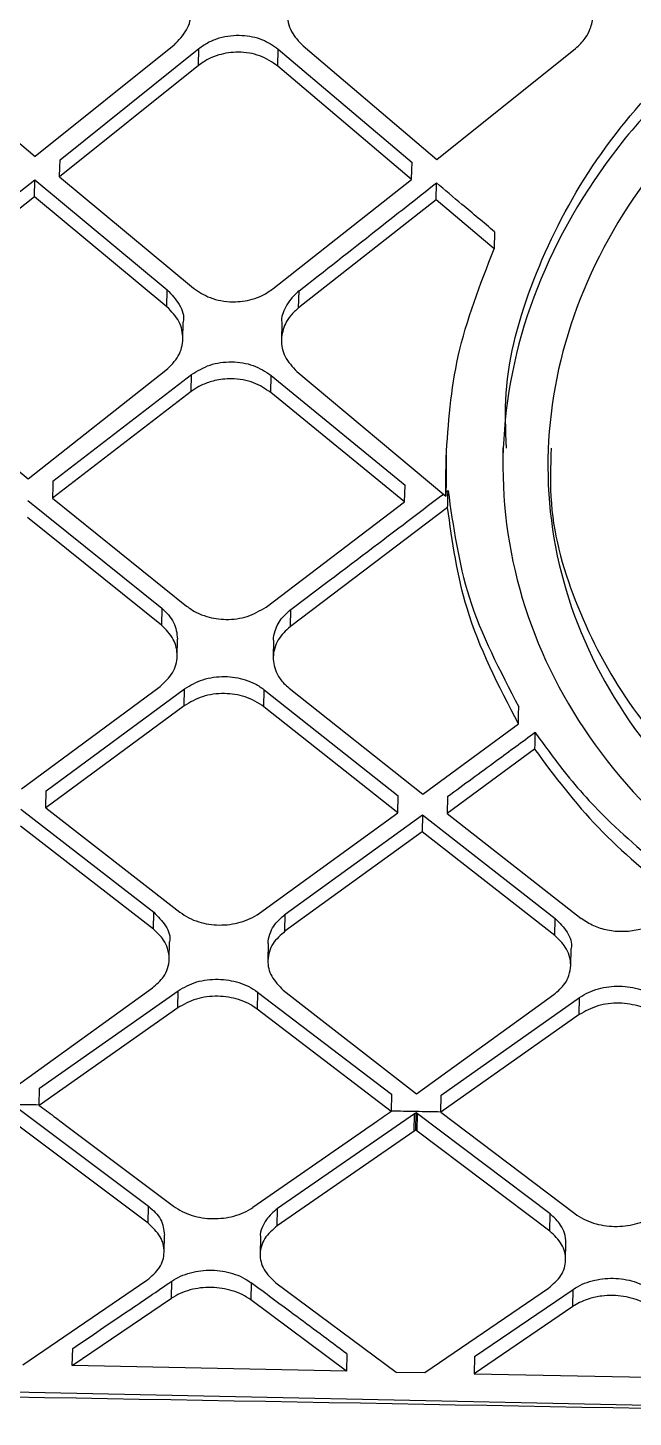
# Model space of a CAD drawing. Extents: x 939 to 1039, y 781 to 934.
# Drawn here: x 963.511 to 964.049, y 879.304 to 880.54 of the extents above; entities that cross this region are included whole.
import ezdxf

# ---------------------------------------------------------------- set-up
doc = ezdxf.new("R2010")
doc.units = 0
doc.header["$MEASUREMENT"] = 0
doc.layers.add('1', color=4, linetype='Continuous')

# ---------------------------------------------------------------- blocks, each defined once
blk = doc.blocks.new('Envoy')
at = {"layer": '1', "color": 3, "linetype": 'Continuous', "lineweight": 25}
for p, q in [((24.7447, 81.3512), (24.8637, 81.2513)), ((24.9871, 81.3504), (24.8637, 81.2513)), ((24.8857, 81.2484), (25.009, 81.3472)), ((25.0087, 81.3321), (25.009, 81.3472)), ((25.0794, 81.3316), (25.0797, 81.3467)), ((25.0797, 81.3468), (25.1987, 81.246)), ((25.1018, 81.3497), (25.2207, 81.2487)), ((25.2207, 81.2487), (25.3441, 81.3473)), ((25.0087, 81.3321), (24.8853, 81.2333)), ((25.1983, 81.2309), (25.0794, 81.3316)), ((24.8853, 81.2333), (25.0043, 81.1342)), ((24.7411, 81.1341), (24.8633, 81.2306)), ((24.8629, 81.2154), (24.8633, 81.2305)), ((24.8633, 81.2306), (24.9811, 81.1327)), ((25.075, 81.1336), (25.1983, 81.2309)), ((25.22, 81.2127), (25.2203, 81.2278)), ((24.8629, 81.2154), (24.7408, 81.1189)), ((24.9808, 81.1176), (24.8629, 81.2154)), ((25.22, 81.2127), (25.0978, 81.1166)), ((25.2717, 81.1692), (25.22, 81.2127)), ((25.2721, 81.1843), (25.2717, 81.1692)), ((24.9808, 81.1176), (24.9811, 81.1327)), ((25.0978, 81.1166), (25.0982, 81.1317)), ((24.9948, 81.0889), (24.9951, 81.104)), ((25.0829, 81.1034), (25.0826, 81.0883)), ((24.7392, 81.0626), (24.8574, 80.9647)), ((24.8574, 80.9647), (24.9799, 81.0611)), ((25.0963, 81.0601), (25.2286, 80.9493)), ((24.8794, 80.9624), (25.0026, 81.0573)), ((25.0023, 81.0422), (25.0026, 81.0573)), ((25.073, 81.0415), (25.0734, 81.0566)), ((25.0734, 81.0566), (25.1924, 80.9591)), ((25.0023, 81.0422), (24.8791, 80.9473)), ((25.1921, 80.944), (25.073, 81.0415)), ((25.2794, 80.9921), (25.2794, 80.9765)), ((25.229, 80.9644), (25.2286, 80.9493)), ((25.1921, 80.944), (25.1924, 80.9591)), ((25.2287, 80.9527), (25.2307, 80.9542)), ((24.857, 80.9453), (24.9761, 80.8497)), ((24.8791, 80.9473), (24.9981, 80.8514)), ((25.0689, 80.8506), (25.1921, 80.944)), ((25.2303, 80.9391), (25.0905, 80.8332)), ((24.9758, 80.8346), (24.8567, 80.9301)), ((24.9761, 80.8497), (24.9758, 80.8346)), ((25.0905, 80.8332), (25.0908, 80.8484)), ((24.9898, 80.8069), (24.9901, 80.8221)), ((25.0756, 80.8212), (25.0752, 80.806)), ((24.8514, 80.6888), (24.9746, 80.78)), ((24.8734, 80.6871), (24.9965, 80.7779)), ((24.9962, 80.7628), (24.9965, 80.7779)), ((25.0669, 80.7619), (25.0672, 80.777)), ((25.0672, 80.777), (25.1863, 80.6828)), ((25.0893, 80.7785), (25.2084, 80.6841)), ((24.9962, 80.7628), (24.873, 80.6719)), ((25.186, 80.6677), (25.0669, 80.7619)), ((25.2084, 80.6841), (25.2932, 80.7466)), ((25.3076, 80.7241), (25.23, 80.667)), ((24.873, 80.6719), (24.8734, 80.6871)), ((25.186, 80.6677), (25.1863, 80.6828)), ((25.2303, 80.6821), (25.23, 80.667)), ((24.851, 80.6707), (24.969, 80.5792)), ((24.873, 80.6719), (24.9922, 80.5793)), ((25.0629, 80.5782), (25.186, 80.6677)), ((25.086, 80.5775), (25.208, 80.6658)), ((25.208, 80.6658), (25.2077, 80.6507)), ((25.208, 80.6658), (25.326, 80.5735)), ((25.23, 80.667), (25.3491, 80.5735)), ((24.9687, 80.5641), (24.8507, 80.6556)), ((25.2077, 80.6507), (25.0857, 80.5623)), ((25.3256, 80.5584), (25.2077, 80.6507)), ((24.9687, 80.5641), (24.969, 80.5792)), ((25.0857, 80.5623), (25.086, 80.5775)), ((25.3256, 80.5584), (25.326, 80.5735)), ((24.9827, 80.5376), (24.9831, 80.5527)), ((25.0708, 80.5514), (25.0705, 80.5362)), ((25.3397, 80.5317), (25.34, 80.5469)), ((24.8456, 80.4237), (24.9679, 80.5118)), ((24.8676, 80.4226), (24.9906, 80.5093)), ((24.9903, 80.4941), (24.9906, 80.5093)), ((25.0614, 80.5082), (25.061, 80.493)), ((25.0614, 80.5082), (25.1805, 80.4173)), ((25.0842, 80.51), (25.2026, 80.4177)), ((25.2026, 80.4177), (25.3248, 80.5059)), ((25.2245, 80.4165), (25.3476, 80.5032)), ((25.3473, 80.4881), (25.3476, 80.5032)), ((24.9903, 80.4941), (24.8672, 80.4074)), ((25.1802, 80.4021), (25.061, 80.493)), ((25.3473, 80.4881), (25.2242, 80.4013)), ((24.8672, 80.4074), (24.8676, 80.4226)), ((25.1805, 80.4173), (25.1802, 80.4021)), ((25.2242, 80.4013), (25.2245, 80.4165)), ((24.8469, 80.4058), (24.9644, 80.3177)), ((25.2007, 80.3998), (25.0791, 80.3156)), ((25.2004, 80.3846), (25.2007, 80.3998)), ((25.2019, 80.3857), (25.2022, 80.4009)), ((25.2036, 80.3998), (25.2022, 80.4009)), ((25.2033, 80.3846), (25.2036, 80.3998)), ((25.3214, 80.3109), (25.2036, 80.3998)), ((25.2242, 80.4013), (25.2473, 80.3838)), ((24.9641, 80.3025), (24.8466, 80.3906)), ((24.8905, 80.3899), (24.9865, 80.3179)), ((25.1563, 80.3854), (25.0572, 80.3166)), ((25.2004, 80.3846), (25.0788, 80.3003)), ((25.3211, 80.2956), (25.2033, 80.3846)), ((25.2473, 80.3838), (25.3434, 80.3111)), ((24.9641, 80.3025), (24.9644, 80.3177)), ((25.0788, 80.3003), (25.0791, 80.3156)), ((25.3211, 80.2956), (25.3214, 80.3109)), ((24.9782, 80.2769), (24.9785, 80.2921)), ((25.0639, 80.2905), (25.0636, 80.2752)), ((25.3351, 80.2699), (25.3355, 80.2851)), ((24.8526, 80.1768), (24.963, 80.2519)), ((24.9847, 80.2358), (24.985, 80.251)), ((25.0557, 80.2496), (25.0554, 80.2344)), ((25.0777, 80.2496), (25.1844, 80.1702)), ((25.2099, 80.1697), (25.3199, 80.2448)), ((25.2543, 80.1841), (25.3419, 80.2438)), ((25.3416, 80.2286), (25.3419, 80.2438)), ((24.8966, 80.176), (24.9847, 80.2358)), ((25.1404, 80.1711), (25.0554, 80.2344)), ((25.3416, 80.2286), (25.2539, 80.1688)), ((25.9105, 80.1301), (23.0022, 80.1908)), ((24.8966, 80.176), (24.897, 80.1912)), ((25.1408, 80.1864), (25.1404, 80.1711)), ((25.2543, 80.1841), (25.2539, 80.1688)), ((25.1404, 80.1711), (24.8966, 80.176)), ((25.1844, 80.1702), (25.2099, 80.1697)), ((25.2539, 80.1688), (25.4971, 80.1637))]:
    blk.add_line(p, q, dxfattribs=at)
at = {"layer": '1', "color": 3, "linetype": 'Continuous', "lineweight": 25, "flags": 128}
for points in [[(24.8853, 81.2333), (24.8855, 81.2417), (24.8857, 81.2484)], [(25.1983, 81.2309), (25.1985, 81.2394), (25.1987, 81.246)], [(25.2932, 80.7466), (25.2934, 80.7552), (25.2936, 80.7618)]]:
    blk.add_lwpolyline(points, dxfattribs=at)
at = {"layer": '1', "color": 3, "linetype": 'Continuous', "lineweight": 25}
for points, knots in [([(25.2825, 80.992), (25.2819, 81.0083), (25.28, 81.0582), (25.3037, 81.1421), (25.3516, 81.2385), (25.423, 81.3262), (25.5139, 81.4013), (25.6205, 81.4607), (25.7389, 81.5014), (25.8647, 81.5219), (25.9927, 81.5209), (26.1184, 81.4988), (26.2368, 81.4563), (26.3435, 81.3955), (26.4343, 81.3188), (26.506, 81.2301), (26.5544, 81.1327), (26.5795, 81.0412), (26.577, 80.984), (26.576, 80.9606)], [0, 0, 0, 0, 0.0298464, 0.0918153, 0.1534225, 0.2153746, 0.2771438, 0.3389112, 0.4008512, 0.4624656, 0.5244437, 0.5861103, 0.6479626, 0.7098642, 0.7715533, 0.833521, 0.8951174, 0.9570664, 1, 1, 1, 1]), ([(26.2362, 80.5269), (26.1842, 80.5104), (26.0802, 80.4776), (25.9084, 80.4684), (25.7393, 80.4896), (25.5827, 80.5431), (25.4499, 80.6255), (25.3498, 80.7322), (25.2895, 80.8568), (25.2723, 80.9914), (25.2997, 81.1275), (25.3703, 81.2556), (25.4792, 81.3659), (25.6187, 81.4494), (25.7791, 81.4999), (25.9497, 81.5129), (26.1189, 81.4879), (26.2751, 81.4264), (26.4078, 81.3337), (26.508, 81.2169), (26.5685, 81.0849), (26.5854, 80.9475), (26.5579, 80.8141), (26.4872, 80.6945), (26.38, 80.5934), (26.2841, 80.549), (26.2362, 80.5269)], [0, 0, 0, 0, 0.041607, 0.083241, 0.124868, 0.166464, 0.208051, 0.249701, 0.291426, 0.333201, 0.37497, 0.4167, 0.458391, 0.500024, 0.541607, 0.583193, 0.624799, 0.666416, 0.708056, 0.749714, 0.791382, 0.833125, 0.874939, 0.916728, 0.958401, 1, 1, 1, 1]), ([(26.2174, 80.5535), (26.1686, 80.538), (26.0709, 80.507), (25.9096, 80.4983), (25.7509, 80.5183), (25.6039, 80.5687), (25.4793, 80.6463), (25.3855, 80.7468), (25.3289, 80.864), (25.3127, 80.9905), (25.3385, 81.1182), (25.4047, 81.2381), (25.5068, 81.3413), (25.6377, 81.4195), (25.7883, 81.4666), (25.9484, 81.4788), (26.1072, 81.4554), (26.2538, 81.3979), (26.3783, 81.3111), (26.4723, 81.2019), (26.5291, 81.0782), (26.545, 80.9492), (26.5192, 80.8239), (26.4528, 80.7114), (26.3523, 80.6162), (26.2623, 80.5744), (26.2174, 80.5535)], [0, 0, 0, 0, 0.04161, 0.083271, 0.124923, 0.166513, 0.208078, 0.24971, 0.291446, 0.33324, 0.375013, 0.41673, 0.458406, 0.500035, 0.541625, 0.583217, 0.624828, 0.666452, 0.708096, 0.749746, 0.791398, 0.83314, 0.874969, 0.916762, 0.958421, 1, 1, 1, 1]), ([(24.9871, 81.3504), (24.9912, 81.3547), (24.9996, 81.3632), (25.003, 81.3773), (25.0017, 81.3885), (24.998, 81.399), (24.9921, 81.4052), (24.9883, 81.4092)], [0, 0, 0, 0, 0.249841, 0.499347, 0.63902, 0.769169, 1, 1, 1, 1]), ([(25.1031, 81.4085), (25.1014, 81.407), (25.0969, 81.403), (25.0903, 81.3934), (25.0871, 81.3816), (25.0883, 81.3705), (25.092, 81.36), (25.0979, 81.3537), (25.1018, 81.3497)], [0, 0, 0, 0, 0.093382, 0.2507, 0.499938, 0.634944, 0.763436, 1, 1, 1, 1]), ([(25.3441, 81.3473), (25.3472, 81.3502), (25.3527, 81.3555), (25.3579, 81.3656), (25.3599, 81.3758), (25.3587, 81.3857), (25.3548, 81.3963), (25.349, 81.4024), (25.3454, 81.4062)], [0, 0, 0, 0, 0.177228, 0.32057, 0.500157, 0.645889, 0.777933, 1, 1, 1, 1]), ([(25.009, 81.3472), (25.0118, 81.3492), (25.0173, 81.3531), (25.0271, 81.3569), (25.0372, 81.359), (25.0503, 81.3593), (25.0659, 81.3563), (25.0752, 81.3499), (25.0797, 81.3468)], [0, 0, 0, 0, 0.140711, 0.276977, 0.408825, 0.53626, 0.776805, 1, 1, 1, 1]), ([(25.0794, 81.3316), (25.0743, 81.3351), (25.0641, 81.3419), (25.0448, 81.3449), (25.029, 81.3427), (25.017, 81.338), (25.0115, 81.3341), (25.0087, 81.3321)], [0, 0, 0, 0, 0.251346, 0.499123, 0.724417, 0.856039, 1, 1, 1, 1]), ([(25.0982, 81.1317), (25.121, 81.1496), (25.1617, 81.1815), (25.2024, 81.2137), (25.2203, 81.2278)], [0, 0, 0, 0, 0.560009, 1, 1, 1, 1]), ([(25.2721, 81.1843), (25.2624, 81.1924), (25.2451, 81.2069), (25.2279, 81.2214), (25.2203, 81.2278)], [0, 0, 0, 0, 0.559994, 1, 1, 1, 1]), ([(25.2289, 80.9834), (25.231, 81.0137), (25.2354, 81.0766), (25.2593, 81.1375), (25.2717, 81.1692)], [0, 0, 0, 0, 0.480994, 1, 1, 1, 1]), ([(25.0043, 81.1342), (25.009, 81.131), (25.0164, 81.1261), (25.0289, 81.1228), (25.0416, 81.1215), (25.0545, 81.1233), (25.0665, 81.1277), (25.0721, 81.1316), (25.075, 81.1336)], [0, 0, 0, 0, 0.233503, 0.36266, 0.499791, 0.720679, 0.85315, 1, 1, 1, 1]), ([(24.9811, 81.1327), (24.9849, 81.1285), (24.9926, 81.1202), (24.9965, 81.1092), (24.9951, 81.1041), (24.9951, 81.104)], [0, 0, 0, 0, 0.497037, 0.994082, 1, 1, 1, 1]), ([(25.0982, 81.1317), (25.0956, 81.1295), (25.0908, 81.1252), (25.0852, 81.1158), (25.0819, 81.1082), (25.0829, 81.1035), (25.083, 81.1034)], [0, 0, 0, 0, 0.283996, 0.544418, 0.992858, 1, 1, 1, 1]), ([(24.9799, 81.0611), (24.984, 81.0652), (24.9923, 81.0733), (24.996, 81.0891), (24.9928, 81.105), (24.9848, 81.1134), (24.9808, 81.1176)], [0, 0, 0, 0, 0.249984, 0.499993, 0.749989, 1, 1, 1, 1]), ([(25.0978, 81.1166), (25.0954, 81.1144), (25.0906, 81.1102), (25.0847, 81.1008), (25.0815, 81.0882), (25.0845, 81.0726), (25.0923, 81.0643), (25.0963, 81.0601)], [0, 0, 0, 0, 0.14025, 0.270659, 0.500921, 0.748085, 1, 1, 1, 1]), ([(25.0026, 81.0573), (25.0079, 81.0605), (25.0184, 81.067), (25.0383, 81.0695), (25.0581, 81.0665), (25.0683, 81.0599), (25.0734, 81.0566)], [0, 0, 0, 0, 0.250019, 0.500003, 0.749996, 1, 1, 1, 1]), ([(25.073, 81.0415), (25.0682, 81.0447), (25.0608, 81.0496), (25.0483, 81.0528), (25.0365, 81.054), (25.0241, 81.0526), (25.0135, 81.049), (25.0067, 81.0454), (25.0035, 81.043), (25.0023, 81.0422)], [0, 0, 0, 0, 0.237129, 0.365259, 0.499449, 0.689009, 0.835731, 0.939437, 1, 1, 1, 1]), ([(25.2291, 80.9856), (25.2291, 80.9835), (25.2291, 80.9764), (25.229, 80.9694), (25.229, 80.9644)], [0, 0, 0, 0, 0.2906971, 1, 1, 1, 1]), ([(25.3223, 80.992), (25.3218, 80.9755), (25.3202, 80.9273), (25.3431, 80.8499), (25.3881, 80.7638), (25.4554, 80.6872), (25.5405, 80.6226), (25.641, 80.5723), (25.7521, 80.5375), (25.8701, 80.5194), (25.9902, 80.5185), (26.1089, 80.5336), (26.1816, 80.5579), (26.2179, 80.5699)], [0, 0, 0, 0, 0.049478, 0.14437, 0.239657, 0.334361, 0.429614, 0.524571, 0.619529, 0.714458, 0.809504, 0.904849, 1, 1, 1, 1]), ([(25.2286, 80.9493), (25.2287, 80.9556), (25.2288, 80.967), (25.2289, 80.9784), (25.2289, 80.9834)], [0, 0, 0, 0, 0.559978, 1, 1, 1, 1]), ([(24.8794, 80.9624), (24.8793, 80.9596), (24.8792, 80.9545), (24.8791, 80.9495), (24.8791, 80.9473)], [0, 0, 0, 0, 0.560021, 1, 1, 1, 1]), ([(25.0908, 80.8484), (25.1169, 80.868), (25.1621, 80.9021), (25.2074, 80.9365), (25.2265, 80.9511)], [0, 0, 0, 0, 0.577223, 1, 1, 1, 1]), ([(25.2303, 80.9391), (25.2304, 80.9419), (25.2305, 80.947), (25.2306, 80.952), (25.2307, 80.9542)], [0, 0, 0, 0, 0.562042, 1, 1, 1, 1]), ([(25.2307, 80.9542), (25.2352, 80.9222), (25.2447, 80.8552), (25.2768, 80.7939), (25.2936, 80.7618)], [0, 0, 0, 0, 0.477461, 1, 1, 1, 1]), ([(25.2932, 80.7466), (25.2757, 80.7804), (25.2438, 80.842), (25.2345, 80.9088), (25.2303, 80.9391)], [0, 0, 0, 0, 0.547785, 1, 1, 1, 1]), ([(24.9761, 80.8497), (24.9802, 80.8456), (24.9884, 80.8375), (24.9896, 80.8272), (24.9901, 80.8221)], [0, 0, 0, 0, 0.500089, 1, 1, 1, 1]), ([(24.9981, 80.8514), (25.001, 80.8494), (25.0064, 80.8456), (25.0182, 80.8411), (25.0338, 80.8388), (25.053, 80.8412), (25.0635, 80.8474), (25.0689, 80.8506)], [0, 0, 0, 0, 0.146196, 0.278501, 0.500506, 0.746313, 1, 1, 1, 1]), ([(25.0756, 80.8212), (25.0756, 80.8213), (25.0753, 80.824), (25.0771, 80.8311), (25.0818, 80.8406), (25.0882, 80.8461), (25.0908, 80.8484)], [0, 0, 0, 0, 0.00404, 0.271363, 0.702985, 1, 1, 1, 1]), ([(24.9746, 80.7799), (24.9788, 80.7838), (24.9871, 80.7916), (24.991, 80.8069), (24.9878, 80.8224), (24.9798, 80.8305), (24.9758, 80.8346)], [0, 0, 0, 0, 0.250005, 0.500012, 0.749998, 1, 1, 1, 1]), ([(25.0905, 80.8332), (25.0864, 80.8295), (25.0802, 80.8237), (25.0762, 80.814), (25.0745, 80.8037), (25.0771, 80.7926), (25.0834, 80.7837), (25.0877, 80.7799), (25.0893, 80.7785)], [0, 0, 0, 0, 0.237642, 0.366002, 0.500373, 0.74945, 0.910526, 1, 1, 1, 1]), ([(24.9965, 80.7779), (25.0017, 80.781), (25.0121, 80.7871), (25.0319, 80.7897), (25.0479, 80.7871), (25.0596, 80.7824), (25.0647, 80.7789), (25.0672, 80.777)], [0, 0, 0, 0, 0.247235, 0.499492, 0.737313, 0.865671, 1, 1, 1, 1]), ([(25.0669, 80.7619), (25.0644, 80.7637), (25.0593, 80.7672), (25.0477, 80.772), (25.0316, 80.7745), (25.0118, 80.772), (25.0014, 80.7658), (24.9962, 80.7628)], [0, 0, 0, 0, 0.132818, 0.260651, 0.500429, 0.753192, 1, 1, 1, 1]), ([(25.2303, 80.6821), (25.2448, 80.6928), (25.2707, 80.7117), (25.2966, 80.7308), (25.308, 80.7392)], [0, 0, 0, 0, 0.559996, 1, 1, 1, 1]), ([(25.308, 80.7392), (25.3079, 80.7364), (25.3078, 80.7313), (25.3077, 80.7263), (25.3076, 80.7241)], [0, 0, 0, 0, 0.557415, 1, 1, 1, 1]), ([(25.308, 80.7392), (25.3157, 80.7285), (25.3348, 80.7017), (25.3751, 80.6564), (25.413, 80.6253), (25.4346, 80.6076)], [0, 0, 0, 0, 0.2225572, 0.5559149, 1, 1, 1, 1]), ([(25.3076, 80.7241), (25.3254, 80.7002), (25.361, 80.6525), (25.4098, 80.6124), (25.4342, 80.5924)], [0, 0, 0, 0, 0.500001, 1, 1, 1, 1]), ([(25.4342, 80.5924), (25.4329, 80.5887), (25.4305, 80.5821), (25.4223, 80.5736), (25.4122, 80.5672), (25.3996, 80.563), (25.3861, 80.5614), (25.3726, 80.5627), (25.3596, 80.5666), (25.3527, 80.5712), (25.3491, 80.5735)], [0, 0, 0, 0, 0.138359, 0.249796, 0.379249, 0.499589, 0.624593, 0.749544, 0.869592, 1, 1, 1, 1]), ([(24.969, 80.5792), (24.9728, 80.5754), (24.9804, 80.5677), (24.9844, 80.5575), (24.983, 80.5527), (24.983, 80.5527)], [0, 0, 0, 0, 0.497008, 0.994055, 1, 1, 1, 1]), ([(24.9922, 80.5793), (24.9948, 80.5775), (24.9998, 80.574), (25.0115, 80.5694), (25.0274, 80.5669), (25.0434, 80.569), (25.0552, 80.5733), (25.0603, 80.5766), (25.0629, 80.5782)], [0, 0, 0, 0, 0.134346, 0.26258, 0.499658, 0.742306, 0.86941, 1, 1, 1, 1]), ([(25.0709, 80.5514), (25.0708, 80.5514), (25.0704, 80.5542), (25.0721, 80.5596), (25.0761, 80.5688), (25.0822, 80.5741), (25.086, 80.5775)], [0, 0, 0, 0, 0.006017, 0.290251, 0.550958, 1, 1, 1, 1]), ([(25.326, 80.5735), (25.3298, 80.5697), (25.3374, 80.562), (25.3414, 80.5517), (25.34, 80.5469), (25.34, 80.5469)], [0, 0, 0, 0, 0.497051, 0.994142, 1, 1, 1, 1]), ([(24.9679, 80.5118), (24.9715, 80.515), (24.9774, 80.5202), (24.9817, 80.5294), (24.9833, 80.5379), (24.9819, 80.5466), (24.9776, 80.5558), (24.972, 80.561), (24.9687, 80.5641)], [0, 0, 0, 0, 0.214748, 0.34882, 0.500419, 0.66073, 0.797571, 1, 1, 1, 1]), ([(25.0857, 80.5623), (25.0818, 80.5588), (25.0756, 80.5534), (25.0715, 80.5441), (25.0698, 80.5343), (25.0724, 80.5217), (25.0803, 80.5139), (25.0842, 80.51)], [0, 0, 0, 0, 0.234067, 0.363555, 0.501012, 0.750424, 1, 1, 1, 1]), ([(25.3248, 80.5059), (25.3284, 80.509), (25.3342, 80.5141), (25.3386, 80.5233), (25.3402, 80.5319), (25.3389, 80.5405), (25.3347, 80.5498), (25.3291, 80.5551), (25.3256, 80.5584)], [0, 0, 0, 0, 0.209244, 0.344662, 0.500327, 0.654987, 0.789931, 1, 1, 1, 1]), ([(24.9906, 80.5093), (24.9959, 80.5123), (25.0064, 80.5182), (25.0262, 80.5204), (25.0422, 80.5179), (25.0538, 80.5133), (25.0588, 80.5099), (25.0614, 80.5082)], [0, 0, 0, 0, 0.252876, 0.499577, 0.741223, 0.868597, 1, 1, 1, 1]), ([(25.061, 80.493), (25.0585, 80.4947), (25.0536, 80.4981), (25.0419, 80.5027), (25.0259, 80.5053), (25.0061, 80.503), (24.9956, 80.4971), (24.9903, 80.4941)], [0, 0, 0, 0, 0.13069, 0.257814, 0.500287, 0.747469, 1, 1, 1, 1]), ([(25.3476, 80.5032), (25.3501, 80.5049), (25.3552, 80.508), (25.367, 80.5123), (25.3832, 80.5144), (25.3992, 80.5117), (25.4108, 80.5071), (25.4158, 80.5037), (25.4183, 80.5019)], [0, 0, 0, 0, 0.128403, 0.254768, 0.500191, 0.742765, 0.869689, 1, 1, 1, 1]), ([(25.418, 80.4868), (25.4155, 80.4885), (25.4105, 80.4919), (25.3989, 80.4965), (25.3829, 80.4992), (25.363, 80.4969), (25.3526, 80.491), (25.3473, 80.4881)], [0, 0, 0, 0, 0.12986, 0.256731, 0.500417, 0.746754, 1, 1, 1, 1]), ([(24.8673, 80.4077), (24.8599, 80.4078), (24.8453, 80.408), (24.8306, 80.4083), (24.8233, 80.4084)], [0, 0, 0, 0, 0.50024, 1, 1, 1, 1]), ([(24.8672, 80.4074), (24.8716, 80.4042), (24.8794, 80.3983), (24.8871, 80.3925), (24.8905, 80.3899)], [0, 0, 0, 0, 0.5600136, 1, 1, 1, 1]), ([(25.1802, 80.4021), (25.1757, 80.3989), (25.1677, 80.3934), (25.1598, 80.3878), (25.1563, 80.3854)], [0, 0, 0, 0, 0.569235, 1, 1, 1, 1]), ([(25.2242, 80.4015), (25.2169, 80.4016), (25.2022, 80.4019), (25.1875, 80.4021), (25.1802, 80.4023)], [0, 0, 0, 0, 0.501014, 1, 1, 1, 1]), ([(25.2022, 80.4009), (25.2019, 80.4007), (25.2014, 80.4003), (25.2009, 80.4), (25.2007, 80.3998)], [0, 0, 0, 0, 0.560121, 1, 1, 1, 1]), ([(25.2019, 80.3857), (25.2016, 80.3855), (25.2011, 80.3851), (25.2006, 80.3848), (25.2004, 80.3846)], [0, 0, 0, 0, 0.559998, 1, 1, 1, 1]), ([(25.2033, 80.3846), (25.203, 80.3848), (25.2025, 80.3851), (25.2021, 80.3855), (25.2019, 80.3857)], [0, 0, 0, 0, 0.560348, 1, 1, 1, 1]), ([(24.9644, 80.3177), (24.9686, 80.314), (24.9768, 80.3065), (24.9779, 80.2969), (24.9785, 80.2921)], [0, 0, 0, 0, 0.500066, 1, 1, 1, 1]), ([(24.9865, 80.3179), (24.989, 80.3162), (24.994, 80.3128), (25.0056, 80.3083), (25.0216, 80.3058), (25.0376, 80.3078), (25.0495, 80.3119), (25.0546, 80.315), (25.0572, 80.3166)], [0, 0, 0, 0, 0.132016, 0.259532, 0.500215, 0.741996, 0.869075, 1, 1, 1, 1]), ([(25.0791, 80.3156), (25.0754, 80.3125), (25.0693, 80.3074), (25.0654, 80.2987), (25.0631, 80.293), (25.0639, 80.2905), (25.0639, 80.2905)], [0, 0, 0, 0, 0.4316661, 0.6988562, 0.9997191, 1, 1, 1, 1]), ([(25.3355, 80.2851), (25.3352, 80.288), (25.3348, 80.2934), (25.3305, 80.3025), (25.3248, 80.3077), (25.3214, 80.3109)], [0, 0, 0, 0, 0.307811, 0.577586, 1, 1, 1, 1]), ([(25.3434, 80.3111), (25.3459, 80.3094), (25.3509, 80.306), (25.3626, 80.3015), (25.3785, 80.2989), (25.3946, 80.3008), (25.4064, 80.3049), (25.4115, 80.308), (25.4141, 80.3096)], [0, 0, 0, 0, 0.131759, 0.259154, 0.500159, 0.741628, 0.868807, 1, 1, 1, 1]), ([(24.963, 80.2519), (24.9672, 80.2555), (24.9756, 80.2627), (24.9794, 80.2768), (24.9762, 80.2911), (24.9681, 80.2987), (24.9641, 80.3025)], [0, 0, 0, 0, 0.249826, 0.499844, 0.749959, 1, 1, 1, 1]), ([(25.0788, 80.3003), (25.0746, 80.2967), (25.0663, 80.2894), (25.0625, 80.2753), (25.0656, 80.261), (25.0737, 80.2534), (25.0777, 80.2496)], [0, 0, 0, 0, 0.24976, 0.499749, 0.749901, 1, 1, 1, 1]), ([(25.3199, 80.2448), (25.3241, 80.2484), (25.3325, 80.2557), (25.3363, 80.2698), (25.3331, 80.2842), (25.3251, 80.2918), (25.3211, 80.2956)], [0, 0, 0, 0, 0.249856, 0.499857, 0.749954, 1, 1, 1, 1]), ([(24.985, 80.251), (24.9876, 80.2526), (24.9926, 80.2556), (25.0044, 80.2597), (25.0205, 80.2617), (25.0366, 80.2591), (25.0482, 80.2546), (25.0532, 80.2513), (25.0557, 80.2496)], [0, 0, 0, 0, 0.129466, 0.256014, 0.499539, 0.742081, 0.869223, 1, 1, 1, 1]), ([(24.897, 80.1912), (24.9134, 80.2024), (24.9427, 80.2222), (24.9721, 80.2422), (24.985, 80.251)], [0, 0, 0, 0, 0.559996, 1, 1, 1, 1]), ([(25.0554, 80.2344), (25.0528, 80.236), (25.0479, 80.2393), (25.0363, 80.2438), (25.0202, 80.2464), (25.0041, 80.2444), (24.9923, 80.2404), (24.9872, 80.2373), (24.9847, 80.2358)], [0, 0, 0, 0, 0.130843, 0.257972, 0.50023, 0.743599, 0.870285, 1, 1, 1, 1]), ([(25.1408, 80.1864), (25.1249, 80.1982), (25.0965, 80.2192), (25.0682, 80.2403), (25.0557, 80.2496)], [0, 0, 0, 0, 0.559996, 1, 1, 1, 1]), ([(25.3419, 80.2438), (25.3445, 80.2454), (25.3496, 80.2485), (25.3614, 80.2525), (25.3775, 80.2545), (25.3935, 80.2519), (25.4051, 80.2473), (25.4101, 80.244), (25.4126, 80.2423)], [0, 0, 0, 0, 0.129761, 0.256475, 0.499955, 0.742577, 0.869527, 1, 1, 1, 1]), ([(25.4123, 80.2271), (25.4098, 80.2288), (25.4048, 80.2321), (25.3932, 80.2366), (25.3802, 80.2387), (25.3667, 80.238), (25.3548, 80.2356), (25.3463, 80.2315), (25.3421, 80.2289), (25.3416, 80.2286)], [0, 0, 0, 0, 0.130456, 0.257409, 0.499846, 0.624729, 0.773335, 0.973952, 1, 1, 1, 1]), ([(25.9114, 80.128), (25.312, 80.1397), (24.3906, 80.1576), (22.7299, 80.1716), (21.6686, 80.1766), (20.9294, 80.1801)], [0, 0, 0, 0, 0.360925, 0.55487, 1, 1, 1, 1])]:
    blk.add_open_spline(points, degree=3, knots=knots, dxfattribs=at)

msp = doc.modelspace()

# ---------------------------------------------------------------- block references
at = {"layer": '1'}
msp.add_blockref('Envoy', (938.6538, 799.1744), dxfattribs=at)

doc.saveas('drawing.dxf')
